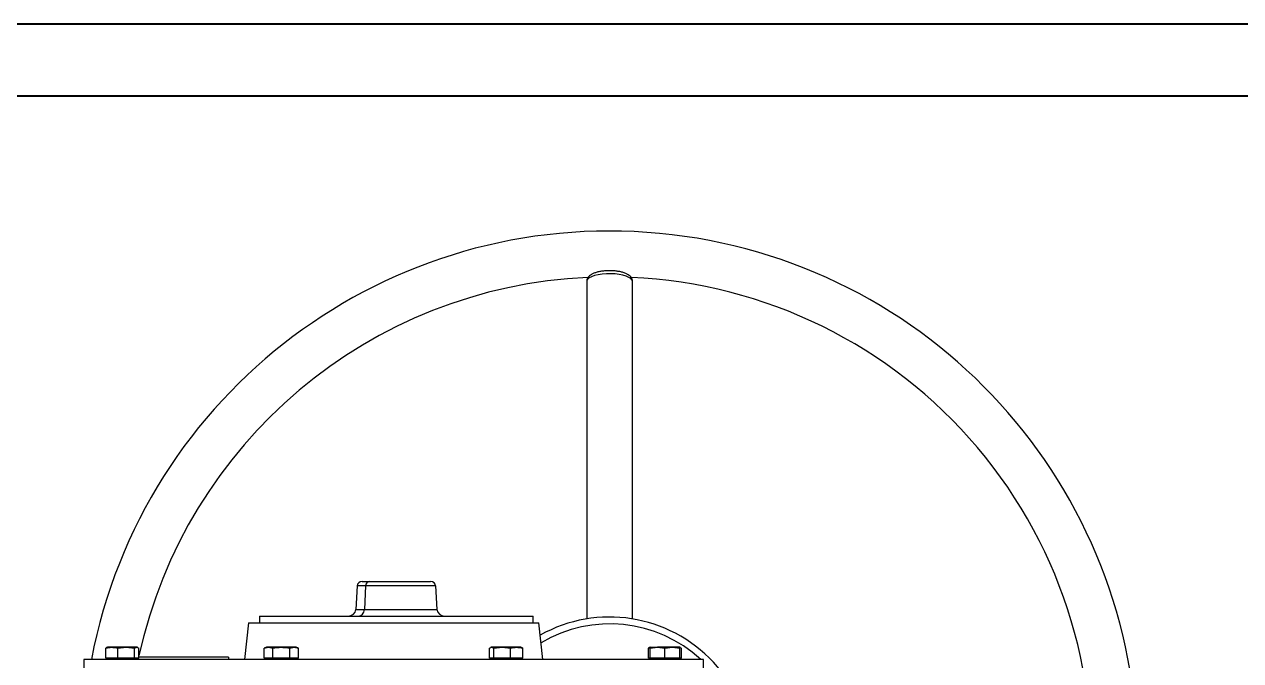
# Model space of a CAD drawing. Header units: millimetres. Extents: x 10469 to 13094, y 11322 to 13178.
# Drawn here: x 12236 to 12766, y 12901 to 13178 of the extents above; entities that cross this region are included whole.
import ezdxf

# ---------------------------------------------------------------- set-up
doc = ezdxf.new("R2010")
doc.units = ezdxf.units.MM
doc.layers.add('AM_BOR', color=7, linetype='Continuous', lineweight=50)
doc.layers.add('粗实线', color=7, linetype='Continuous', lineweight=40)

# ---------------------------------------------------------------- blocks, each defined once
blk = doc.blocks.new('rA3')
at = {"layer": '粗实线'}
for p, q in [((753.384, 421.26), (333.384, 421.26)), ((748.384, 416.26), (358.384, 416.26))]:
    blk.add_line(p, q, dxfattribs=at)

msp = doc.modelspace()

# ---------------------------------------------------------------- linework, layer by layer
at = {"color": 7, "linetype": 'Continuous', "lineweight": 25}
for p, q in [((12481.044, 13066.152), (12481.044, 12919.082)), ((12501.044, 12919.082), (12501.044, 13066.152)), ((12380.977, 12933.447), (12380.378, 12923.185)), ((12384.67, 12933.447), (12380.977, 12933.447)), ((12383.199, 12935.342), (12386.413, 12935.342)), ((12384.67, 12933.447), (12384.2, 12923.185)), ((12415.2, 12933.447), (12384.67, 12933.447)), ((12386.413, 12935.342), (12412.977, 12935.342)), ((12415.2, 12933.447), (12415.798, 12923.185)), ((12338.411, 12920.342), (12338.411, 12917.424)), ((12338.411, 12920.342), (12405.255, 12920.342)), ((12380.378, 12923.185), (12384.2, 12923.185)), ((12384.2, 12923.185), (12415.798, 12923.185)), ((12405.255, 12920.342), (12457.766, 12920.342)), ((12457.766, 12917.424), (12457.766, 12920.342)), ((12333.6, 12917.424), (12331.919, 12901.424)), ((12333.6, 12917.424), (12460.237, 12917.424)), ((12461.919, 12901.424), (12460.237, 12917.424)), ((12271.933, 12906.554), (12271.412, 12906.358)), ((12271.412, 12902.024), (12271.412, 12906.358)), ((12272.162, 12906.724), (12271.905, 12906.631)), ((12274.066, 12906.724), (12272.162, 12906.724)), ((12280.345, 12906.724), (12274.066, 12906.724)), ((12276.72, 12906.358), (12280.345, 12906.724)), ((12276.72, 12902.024), (12276.72, 12906.358)), ((12280.345, 12906.724), (12283.969, 12906.358)), ((12284.941, 12906.724), (12280.345, 12906.724)), ((12283.969, 12906.358), (12284.941, 12906.724)), ((12283.969, 12902.024), (12283.969, 12906.358)), ((12284.941, 12906.724), (12285.912, 12906.358)), ((12285.162, 12906.724), (12284.941, 12906.724)), ((12285.419, 12906.631), (12285.162, 12906.724)), ((12285.912, 12902.024), (12285.912, 12906.358)), ((12341.435, 12906.724), (12340.43, 12906.358)), ((12340.43, 12906.358), (12342.306, 12906.724)), ((12340.43, 12902.024), (12340.43, 12906.358)), ((12342.306, 12906.724), (12341.435, 12906.724)), ((12342.306, 12906.724), (12344.183, 12906.358)), ((12347.935, 12906.724), (12342.306, 12906.724)), ((12344.183, 12902.024), (12344.183, 12906.358)), ((12353.565, 12906.724), (12347.935, 12906.724)), ((12351.688, 12906.358), (12353.565, 12906.724)), ((12351.688, 12902.024), (12351.688, 12906.358)), ((12353.565, 12906.724), (12355.441, 12906.358)), ((12354.435, 12906.724), (12353.565, 12906.724)), ((12355.441, 12906.358), (12354.435, 12906.724)), ((12355.441, 12902.024), (12355.441, 12906.358)), ((12438.652, 12906.358), (12439.624, 12906.724)), ((12438.652, 12902.024), (12438.652, 12906.358)), ((12439.402, 12906.724), (12439.145, 12906.631)), ((12439.402, 12906.724), (12439.624, 12906.724)), ((12439.624, 12906.724), (12440.595, 12906.358)), ((12444.22, 12906.724), (12439.624, 12906.724)), ((12440.595, 12906.358), (12444.22, 12906.724)), ((12440.595, 12902.024), (12440.595, 12906.358)), ((12444.22, 12906.724), (12447.845, 12906.358)), ((12450.498, 12906.724), (12444.22, 12906.724)), ((12447.845, 12902.024), (12447.845, 12906.358)), ((12452.402, 12906.724), (12450.498, 12906.724)), ((12452.659, 12906.631), (12452.402, 12906.724)), ((12453.152, 12906.358), (12452.632, 12906.554)), ((12453.152, 12902.024), (12453.152, 12906.358)), ((12508.446, 12906.554), (12507.926, 12906.358)), ((12507.926, 12902.024), (12507.926, 12906.358)), ((12508.675, 12906.724), (12508.418, 12906.631)), ((12508.675, 12906.358), (12511.925, 12906.724)), ((12508.675, 12906.724), (12511.925, 12906.724)), ((12508.675, 12902.024), (12508.675, 12906.358)), ((12511.925, 12906.724), (12515.175, 12906.358)), ((12518.425, 12906.724), (12511.925, 12906.724)), ((12515.175, 12906.358), (12518.425, 12906.724)), ((12515.175, 12902.024), (12515.175, 12906.358)), ((12518.425, 12906.724), (12521.675, 12906.358)), ((12521.675, 12906.724), (12518.425, 12906.724)), ((12521.932, 12906.631), (12521.675, 12906.724)), ((12521.675, 12906.641), (12522.425, 12906.358)), ((12521.675, 12902.024), (12521.675, 12906.358)), ((12522.425, 12902.024), (12522.425, 12906.358)), ((12261.919, 12901.424), (12261.919, 12891.554)), ((12531.919, 12901.424), (12261.919, 12901.424)), ((12276.72, 12902.024), (12271.412, 12902.024)), ((12272.327, 12902.024), (12272.927, 12901.424)), ((12283.969, 12902.024), (12276.72, 12902.024)), ((12285.912, 12902.024), (12283.969, 12902.024)), ((12284.397, 12901.424), (12284.997, 12902.024)), ((12284.866, 12901.893), (12284.866, 12901.424)), ((12324.866, 12902.424), (12285.912, 12902.424)), ((12324.866, 12902.424), (12324.866, 12901.424)), ((12344.183, 12902.024), (12340.43, 12902.024)), ((12341.6, 12902.024), (12342.2, 12901.424)), ((12351.688, 12902.024), (12344.183, 12902.024)), ((12355.441, 12902.024), (12351.688, 12902.024)), ((12353.67, 12901.424), (12354.27, 12902.024)), ((12440.595, 12902.024), (12438.652, 12902.024)), ((12439.567, 12902.024), (12440.167, 12901.424)), ((12447.845, 12902.024), (12440.595, 12902.024)), ((12453.152, 12902.024), (12447.845, 12902.024)), ((12451.637, 12901.424), (12452.237, 12902.024)), ((12508.675, 12902.024), (12507.926, 12902.024)), ((12515.175, 12902.024), (12508.675, 12902.024)), ((12508.84, 12902.024), (12509.44, 12901.424)), ((12521.675, 12902.024), (12515.175, 12902.024)), ((12520.91, 12901.424), (12521.51, 12902.024)), ((12522.425, 12902.024), (12521.675, 12902.024)), ((12531.919, 12891.554), (12531.919, 12901.424))]:
    msp.add_line(p, q, dxfattribs=at)
at = {"color": 7, "linetype": 'Continuous', "lineweight": 25, "flags": 128}
msp.add_lwpolyline([(12501.044, 13066.152), (12500.863, 13066.8), (12500.328, 13067.423), (12499.457, 13068.001), (12498.281, 13068.513), (12496.845, 13068.938), (12495.198, 13069.263), (12493.402, 13069.476), (12491.52, 13069.569), (12489.621, 13069.538), (12487.773, 13069.384), (12486.044, 13069.114), (12484.496, 13068.737), (12483.184, 13068.267), (12482.156, 13067.72), (12481.449, 13067.116), (12481.089, 13066.477), (12481.044, 13066.152)], dxfattribs=at)
at = {"color": 7, "linetype": 'Continuous', "lineweight": 25}
for radius, start, end in [(230, 0, 169.16329), (210, 92.58495, 167.63931), (210, 353.04862, 87.41373), (61.716, 326.45296, 119.33475), (58.716, 47.43188, 120.60378)]:
    msp.add_arc((12491.044, 12858.182), radius, start, end, dxfattribs=at)
for centre, major_axis, ratio, start_param, end_param in [((12383.199, 12933.342), (2.226, 0), 0.8985911, 1.5707963, 3.0892328), ((12386.413, 12933.342), (0, 2), 0.8726727, 0, 1.5184364), ((12412.977, 12933.342), (2.226, 0), 0.8985911, 0.0523599, 1.5707963), ((12377.044, 12923.342), (3.339, 0), 0.8985911, 4.712389, 6.2308254), ((12381.586, 12923.342), (0, 3), 0.8726727, 3.1415927, 4.6600291), ((12419.132, 12923.342), (3.339, 0), 0.8985911, 3.1939525, 4.712389)]:
    msp.add_ellipse(centre, major_axis=major_axis, ratio=ratio, start_param=start_param, end_param=end_param, dxfattribs=at)
for points, knots in [([(12501.044, 13066.152), (12501.018, 13066.447), (12500.963, 13067.052), (12500.553, 13067.867), (12499.955, 13068.571), (12499.138, 13069.191), (12498.054, 13069.746), (12496.692, 13070.213), (12495.126, 13070.566), (12493.46, 13070.792), (12491.739, 13070.899), (12490.008, 13070.887), (12488.31, 13070.758), (12486.692, 13070.514), (12485.189, 13070.152), (12483.825, 13069.659), (12482.725, 13069.054), (12481.89, 13068.336), (12481.348, 13067.542), (12481.053, 13066.79), (12481.079, 13066.322), (12481.088, 13066.165)], [0, 0, 0, 0, 0.0400849, 0.0821636, 0.1255849, 0.174621, 0.2325462, 0.296171, 0.3578939, 0.4178327, 0.476832, 0.5354746, 0.5941854, 0.653277, 0.7133004, 0.7751382, 0.8403339, 0.8918637, 0.9365443, 0.9786363, 1, 1, 1, 1]), ([(12271.412, 12906.358), (12271.436, 12906.364), (12272.311, 12906.588), (12273.2, 12906.657), (12274.066, 12906.724)], [0, 0, 0, 0, 0.0269953, 1, 1, 1, 1]), ([(12274.066, 12906.724), (12274.731, 12906.684), (12275.621, 12906.63), (12276.498, 12906.413), (12276.72, 12906.358)], [0, 0, 0, 0, 0.7469333, 1, 1, 1, 1]), ([(12344.183, 12906.358), (12344.216, 12906.364), (12345.453, 12906.588), (12346.711, 12906.657), (12347.935, 12906.724)], [0, 0, 0, 0, 0.0269953, 1, 1, 1, 1]), ([(12347.935, 12906.724), (12348.876, 12906.684), (12350.135, 12906.63), (12351.374, 12906.413), (12351.688, 12906.358)], [0, 0, 0, 0, 0.7469333, 1, 1, 1, 1]), ([(12447.845, 12906.358), (12447.868, 12906.364), (12448.743, 12906.588), (12449.633, 12906.657), (12450.498, 12906.724)], [0, 0, 0, 0, 0.0269953, 1, 1, 1, 1]), ([(12450.498, 12906.724), (12451.163, 12906.684), (12452.054, 12906.63), (12452.93, 12906.413), (12453.152, 12906.358)], [0, 0, 0, 0, 0.7469333, 1, 1, 1, 1]), ([(12507.926, 12906.358), (12508.147, 12906.422), (12508.395, 12906.493), (12508.648, 12906.519), (12508.675, 12906.521)], [0, 0, 0, 0, 0.8897008, 1, 1, 1, 1]), ([(12508.675, 12906.724), (12508.675, 12906.657), (12508.675, 12906.588), (12508.675, 12906.364), (12508.675, 12906.358)], [0, 0, 0, 0, 0.97300478, 1, 1, 1, 1]), ([(12521.675, 12906.358), (12521.675, 12906.364), (12521.675, 12906.588), (12521.675, 12906.657), (12521.675, 12906.724)], [0, 0, 0, 0, 0.0269953, 1, 1, 1, 1])]:
    msp.add_open_spline(points, degree=3, knots=knots, dxfattribs=at)

# ---------------------------------------------------------------- block references
at = {"layer": 'AM_BOR', "xscale": 6.25, "yscale": 6.25, "zscale": 6.25}
msp.add_blockref('rA3', (8385.387, 10545.429), dxfattribs=at)

doc.saveas('drawing.dxf')
